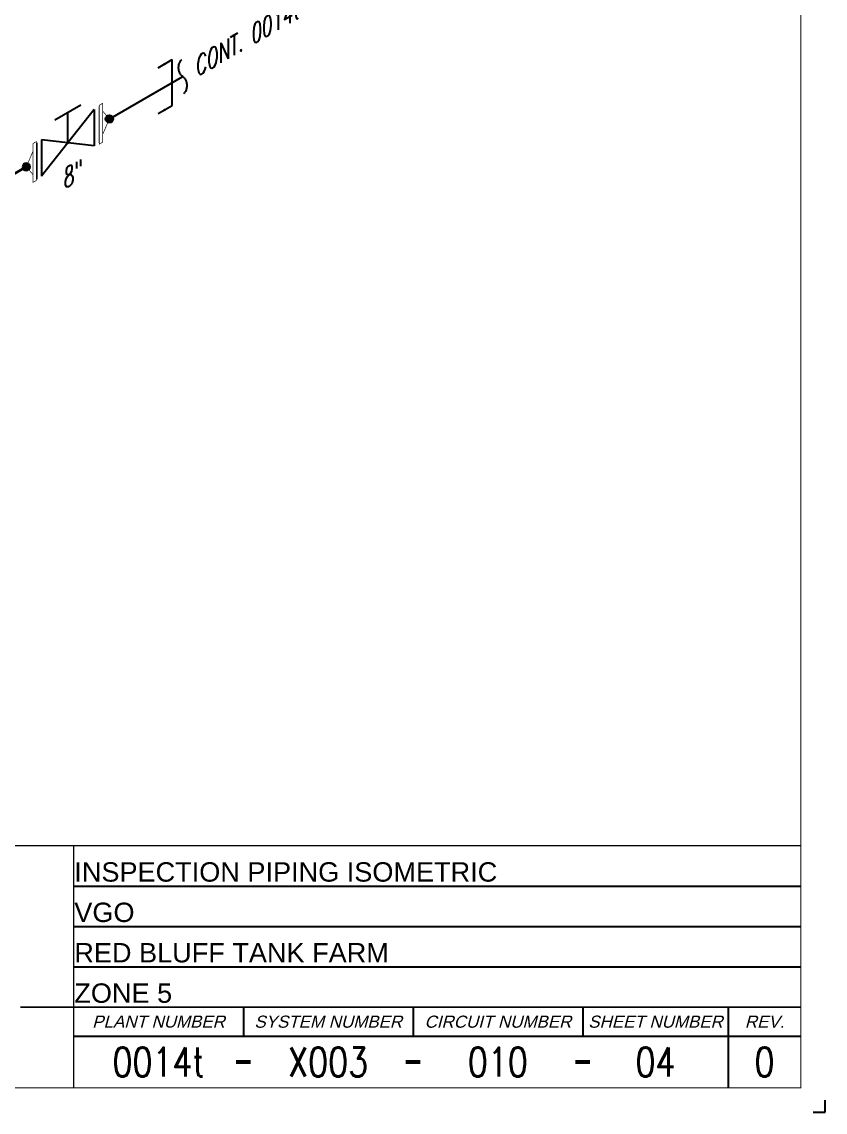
# Model space of a CAD drawing. Header units: inches. Extents: x 0.1 to 17.4, y 0.1 to 11.4.
# Drawn here: x 13.23 to 17.38, y 0.12 to 5.75 of the extents above; entities that cross this region are included whole.
import ezdxf
from ezdxf.enums import TextEntityAlignment as Align

# ---------------------------------------------------------------- set-up
doc = ezdxf.new("R2010")
doc.units = ezdxf.units.IN
doc.header["$MEASUREMENT"] = 0
doc.linetypes.add('HIDDEN2', pattern=[0.1875, 0.125, -0.0625])
for name, color, linetype in [('3', 1, 'Continuous'), ('BORDER', 3, 'Continuous'), ('BORDERTEXT', 7, 'Continuous'), ('COMP', 1, 'Continuous'), ('Continuation', 7, 'Continuous'), ('DL', 20, 'Continuous'), ('FITTINGS', 4, 'Continuous'), ('PIPE-ANNO', 150, 'HIDDEN2'), ('TEXT', 7, 'Continuous'), ('UNAS.PIPE', 251, 'Continuous'), ('Welds', 7, 'Continuous')]:
    doc.layers.add(name, color=color, linetype=linetype)
doc.layers.add('PIPE', color=7, linetype='Continuous', lineweight=30)
doc.styles.add('FEASStandard', font='arial.ttf')
doc.styles.add('PART_Standard', font='romans', dxfattribs={"width": 0.8, "height": 0.09})
doc.styles.add('Richmond', font='arial.ttf')
doc.dimstyles.new('Richmond', dxfattribs={"dimtxt": 0.18, "dimasz": 0.18, "dimexe": 0.18, "dimexo": 0.0625, "dimgap": 0.09, "dimtad": 0, "dimtih": 1, "dimtoh": 1, "dimdec": 4, "dimzin": 0, "dimdsep": 46, "dimtxsty": 'Richmond', "dimcen": 0.09, "dimadec": 0, "dimazin": 0, "dimtfac": 1, "dimtdec": 4, "dimtofl": 0, "dimtmove": 0, "dimatfit": 3, "dimfxl": 1, "dimtolj": 1, "dimtzin": 0, "dimarcsym": 0})

# ---------------------------------------------------------------- blocks, each defined once
blk = doc.blocks.new('Border')
at = {"layer": 'BORDER'}
for p, q in [((13.5, 1.2917), (17.25, 1.2917)), ((13.5, 1.0833), (17.25, 1.0833)), ((13.5, 0.875), (17.25, 0.875)), ((14.375, 0.6667), (14.375, 0.5173)), ((15.25, 0.6667), (15.25, 0.5173)), ((16.125, 0.6667), (16.125, 0.5173)), ((16.875, 0.6667), (16.875, 0.25)), ((13.5, 0.5173), (17.25, 0.5173))]:
    blk.add_line(p, q, dxfattribs=at)
at = {"layer": 'BORDER', "const_width": 0.005}
blk.add_lwpolyline([(0.25, 0.25), (17.25, 0.25), (17.25, 11.25), (0.25, 11.25)], close=True, dxfattribs=at)
at = {"layer": 'BORDER', "const_width": 0.00833}
for points in [[(17.25, 1.5), (0.25, 1.5)], [(13.5, 0.25), (13.5, 1.5)], [(13.225, 0.6667), (17.25, 0.6667)]]:
    blk.add_lwpolyline(points, dxfattribs=at)
at = {"layer": 'BORDERTEXT'}
blk.add_line((16.113, 0.3836), (16.125, 0.3836), dxfattribs=at)
at = {"layer": 'BORDERTEXT', "const_width": 0.0208}
for points in [[(14.3375, 0.3836), (14.4125, 0.3836)], [(15.2125, 0.3836), (15.2875, 0.3836)], [(16.0875, 0.3836), (16.1625, 0.3836)]]:
    blk.add_lwpolyline(points, dxfattribs=at)
at = {"layer": 'BORDERTEXT', "style": 'FEASStandard', "oblique": 15}
for s, p in [('PLANT NUMBER', (13.9375, 0.592)), ('SYSTEM NUMBER', (14.8125, 0.592)), ('CIRCUIT NUMBER', (15.6875, 0.592)), ('SHEET NUMBER', (16.5, 0.592)), ('REV.', (17.0625, 0.592))]:
    blk.add_text(s, height=0.0625, dxfattribs=at).set_placement(p, align=Align.MIDDLE)
blk = doc.blocks.new('BORDER TEXT')
at = {"layer": 'BORDERTEXT'}
for tag, p, height, style in [('API_PIPE_CLASS', (5.4645, 1.2542), 0.08, 'Richmond'), ('MATERIAL1', (12.263, 1.2111), 0.08, 'Richmond'), ('P&ID_#1', (0.25, 1.0831), 0.0625, 'FEASStandard'), ('LINE_#1', (1.4866, 1.0831), 0.0625, 'FEASStandard'), ('CVX_PIPE_SPEC', (5.4619, 1.0932), 0.08, 'Richmond'), ('MATERIAL2', (12.263, 1.0395), 0.08, 'Richmond'), ('OP_TEMP', (5.1687, 0.9325), 0.08, 'Richmond'), ('P&ID_#2', (0.25, 0.9224), 0.0625, 'FEASStandard'), ('LINE_#2', (1.4866, 0.9224), 0.0625, 'FEASStandard'), ('MATERIAL3', (12.263, 0.868), 0.08, 'Richmond'), ('FROM', (5.0146, 0.7718), 0.08, 'Richmond'), ('P&ID_#3', (0.25, 0.7617), 0.0625, 'FEASStandard'), ('LINE_#3', (1.4866, 0.7617), 0.0625, 'FEASStandard'), ('MATERIAL4', (12.263, 0.6965), 0.08, 'Richmond'), ('TO', (4.8543, 0.6112), 0.08, 'Richmond'), ('P&ID_#4', (0.25, 0.601), 0.0625, 'FEASStandard'), ('LINE_#4', (1.4866, 0.601), 0.0625, 'FEASStandard'), ('MATERIAL5', (12.263, 0.5249), 0.08, 'Richmond'), ('MISC', (4.9789, 0.4506), 0.08, 'Richmond'), ('P&ID_#5', (0.25, 0.4403), 0.0625, 'FEASStandard'), ('LINE_#5', (1.4866, 0.4403), 0.0625, 'FEASStandard'), ('INSULATION', (12.9278, 0.4142), 0.0625, 'FEASStandard'), ('P&ID_#6', (0.25, 0.2796), 0.0625, 'FEASStandard'), ('LINE_#6', (1.4866, 0.2796), 0.0625, 'FEASStandard'), ('PWHT', (12.9278, 0.2806), 0.0625, 'FEASStandard')]:
    blk.add_attdef(tag, p, '', height=height, dxfattribs=dict(at, style=style))
at = {"layer": 'BORDERTEXT', "style": 'FEASStandard'}
for tag, p in [('DR.BY', (11.075, 0.5625)), ('DR.BY_DATE', (11.95, 0.5625)), ('CHK_BY', (11.075, 0.3542)), ('CHK._BY_DATE', (11.95, 0.3542))]:
    blk.add_attdef(tag, text='', height=0.1, dxfattribs=at).set_placement(p, align=Align.MIDDLE_CENTER)
at = {"layer": 'BORDERTEXT', "style": 'PART_Standard', "width": 0.8}
for tag, p in [('PLANT_NUMBER', (13.9375, 0.3836)), ('SYSTEM_NUMBER', (14.8125, 0.3836)), ('CIRCUIT_NUMBER', (15.6875, 0.3836)), ('SHEET_NUMBER', (16.5, 0.3836)), ('REVISION', (17.0625, 0.3836))]:
    blk.add_attdef(tag, text='', height=0.15, dxfattribs=at).set_placement(p, align=Align.MIDDLE_CENTER)
blk = doc.blocks.new('Plant Info')
at = {"layer": 'BORDERTEXT', "style": 'FEASStandard'}
for tag, p in [('DWG_TYPE', (-0.6333, -0.0756)), ('SYSTEM_NAME', (-0.6333, -0.284)), ('PLANT_NAME', (-0.6333, -0.4923)), ('ZONE', (-0.6333, -0.7006))]:
    blk.add_attdef(tag, p, '', height=0.1, dxfattribs=at)
blk = doc.blocks.new('3_VALVE_FLANGE_GATE_30')
at = {"color": 0, "linetype": 'ByBlock', "lineweight": -2}
blk.add_wipeout([(-0.1624, -0.1875), (-0.1353, -0.1719), (0, 0), (0.1353, -0.0156), (0.1624, 0), (0.1624, 0.1875), (0.1353, 0.1719), (0, 0), (-0.1353, 0.0156), (-0.1624, 0)], dxfattribs=at)
for p, q in [((0.1353, 0.1719), (-0.1353, -0.1719)), ((0.0677, 0.1953), (-0.0677, 0.1172)), ((0.1353, 0.1719), (0.1353, -0.0156)), ((0.1624, 0.1875), (0.1624, 0)), ((0, 0), (0, 0.1563)), ((-0.1624, 0), (-0.1624, -0.1875)), ((-0.1353, 0.0156), (-0.1353, -0.1719)), ((0.1353, -0.0156), (-0.1353, 0.0156))]:
    blk.add_line(p, q, dxfattribs=at)
blk = doc.blocks.new('AM9A04')
at = {"linetype": 'Continuous', "const_width": 0.01}
blk.add_lwpolyline([(0, -0.289), (0, 0.289), (-0.05, 0.318), (-0.05, -0.26)], close=True, dxfattribs=at)
at = {"const_width": 0.01}
blk.add_lwpolyline([(-0.05, -0.144), (-0.15, 0.087), (-0.05, 0.202)], dxfattribs=at)
blk = doc.blocks.new('A09')
at = {"layer": 'Welds'}
h = blk.add_hatch(color=256, dxfattribs=at)
h.dxf.hatch_style = 1
h.paths.add_polyline_path([(-0.03, 0, 1), (0.03, 0, 1)])
blk.add_circle((0, 0), 0.03, dxfattribs=at)
blk = doc.blocks.new('*U68')
blk.add_wipeout([(0.052, -0.03), (0.0173, -0.07), (0.0173, -0.1101), (0, -0.1001), (0, 0.1001), (0.0173, 0.0901), (0.0173, 0.05)]).dxf.layer = 'COMP'
at = {"layer": '3', "xscale": 0.65, "yscale": 0.65, "zscale": 0.65}
blk.add_blockref('A09', (0.052, -0.03), dxfattribs=at)
at = {"layer": 'COMP', "xscale": 0.3466300616258731, "yscale": 0.3466300616258731, "zscale": 0.3466300616258731, "rotation": 180}
blk.add_blockref('AM9A04', (0, 0), dxfattribs=at)
blk = doc.blocks.new('1_Text_30')
at = {"layer": 'TEXT', "style": 'PART_Standard', "oblique": 30, "width": 0.8}
blk.add_attdef('TEXT', (0, 0), '', height=0.09, rotation=30, dxfattribs=at)
blk = doc.blocks.new('1_Cont_30')
at = {"layer": 'Continuation', "style": 'PART_Standard', "oblique": 30, "width": 0.8}
blk.add_attdef('CONT', (0, 0), '', height=0.09, rotation=30, dxfattribs=at)
blk = doc.blocks.new('1_BREAK-PIPE_PIPE_00')
at = {"color": 0, "linetype": 'ByBlock', "lineweight": -2}
for centre, major_axis in [((-0.03, 0.092), (0, -0.101)), ((0.03, -0.092), (0, 0.101))]:
    blk.add_ellipse(centre, major_axis=major_axis, ratio=0.711978, start_param=0.427466, end_param=3.141593, dxfattribs=at)
blk = doc.blocks.new('1_Tilde_00')
at = {"layer": 'PIPE-ANNO', "xscale": -0.5000000000000001, "yscale": 0.5, "zscale": 0.5}
blk.add_blockref('1_BREAK-PIPE_PIPE_00', (0, 0), dxfattribs=at)
blk = doc.blocks.new('*U90')
at = {"color": 20, "linetype": 'ByBlock', "ltscale": 0.7}
blk.add_line((0.0541, 0.1498), (0.0541, -0.0873), dxfattribs=at)
for points in [[(0.1257, 0.191), (0.0541, 0.1498)], [(0.1257, -0.0459), (0.0541, -0.0873)]]:
    blk.add_leader(points, dimstyle='Richmond', override={"dimasz": 0.04, "dimgap": 0.09, "dimtad": 0}, dxfattribs=at)

msp = doc.modelspace()

# ---------------------------------------------------------------- linework, layer by layer
for p, q in [((17.375, 0.125), (17.375, 0.1875)), ((17.3125, 0.125), (17.375, 0.125))]:
    msp.add_line(p, q)
at = {"layer": 'PIPE'}
msp.add_line((9.9336, 3.0839), (13.2555, 5.0018), dxfattribs=at)
at = {"layer": 'UNAS.PIPE'}
msp.add_line((13.3075, 5.0318), (14.0622, 5.4675), dxfattribs=at)

# ---------------------------------------------------------------- block references
at = {"rotation": 180}
msp.add_blockref('1_Tilde_00', (14.0622, 5.4675), dxfattribs=at)
at = {"layer": 'BORDER'}
msp.add_blockref('Border', (0, 0), dxfattribs=at)
at = {"layer": 'BORDERTEXT'}
msp.add_blockref('Plant Info', (14.1366, 1.39), dxfattribs=at).add_auto_attribs({'DWG_TYPE': 'INSPECTION PIPING ISOMETRIC', 'SYSTEM_NAME': 'VGO', 'PLANT_NAME': 'RED BLUFF TANK FARM', 'ZONE': 'ZONE 5'})
ref = msp.add_blockref('BORDER TEXT', (0, 0), dxfattribs=at)
ref.add_attrib('REVISION', '0', dxfattribs={"height": 0.15, "style": 'PART_Standard', "width": 0.8}).set_placement((17.0625, 0.3836), align=Align.MIDDLE_CENTER)
ref.add_attrib('SHEET_NUMBER', '04', dxfattribs={"height": 0.15, "style": 'PART_Standard', "width": 0.8}).set_placement((16.5, 0.3836), align=Align.MIDDLE_CENTER)
ref.add_attrib('CIRCUIT_NUMBER', '010', dxfattribs={"height": 0.15, "style": 'PART_Standard', "width": 0.8}).set_placement((15.6875, 0.3836), align=Align.MIDDLE_CENTER)
ref.add_attrib('SYSTEM_NUMBER', 'X003', dxfattribs={"height": 0.15, "style": 'PART_Standard', "width": 0.8}).set_placement((14.8125, 0.3836), align=Align.MIDDLE_CENTER)
ref.add_attrib('PLANT_NUMBER', '0014t', dxfattribs={"height": 0.15, "style": 'PART_Standard', "width": 0.8}).set_placement((13.9375, 0.3836), align=Align.MIDDLE_CENTER)
at = {"layer": 'Continuation'}
msp.add_blockref('1_Cont_30', (14.1328, 5.465), dxfattribs=at).add_auto_attribs({'CONT': 'CONT. 0014t-X001-010-19'})
at = {"layer": 'DL', "rotation": 180}
msp.add_blockref('*U90', (14.0622, 5.4675), dxfattribs=at)

# ---------------------------------------------------------------- next in the draw order: block references
at = {"layer": 'FITTINGS', "xscale": -1, "yscale": -1, "rotation": 180}
msp.add_blockref('3_VALVE_FLANGE_GATE_30', (13.4699, 5.1255), dxfattribs=at)

# ---------------------------------------------------------------- next in the draw order: block references
at = {"layer": 'COMP', "ltscale": 0.65, "xscale": -1}
msp.add_blockref('*U68', (13.3075, 5.0318), dxfattribs=at)
at = {"layer": 'UNAS.PIPE'}
msp.add_blockref('1_Text_30', (13.4503, 4.8868), dxfattribs=at).add_auto_attribs({'TEXT': '8"'})

# ---------------------------------------------------------------- next in the draw order: wipeouts: each hides what was drawn before it
msp.add_wipeout([(13.6843, 5.2493), (13.6496, 5.2893), (13.6496, 5.3294), (13.6323, 5.3194), (13.6323, 5.1192), (13.6496, 5.1292), (13.6496, 5.1693)]).dxf.layer = 'UNAS.PIPE'

# ---------------------------------------------------------------- next in the draw order: hatches: boundary and pattern name
h = msp.add_hatch(color=256, dxfattribs=at)
h.dxf.hatch_style = 1
h.paths.add_polyline_path([(13.7038, 5.2493, 1), (13.6648, 5.2493, 1)])

# ---------------------------------------------------------------- next in the draw order: linework, layer by layer
msp.add_circle((13.6843, 5.2493), 0.0195, dxfattribs=at)

# ---------------------------------------------------------------- next in the draw order: block references
at = {"layer": 'UNAS.PIPE', "xscale": -0.3466300616258731, "yscale": 0.3466300616258731, "zscale": 0.3466300616258731}
msp.add_blockref('AM9A04', (13.6323, 5.2193), dxfattribs=at)

doc.saveas('drawing.dxf')
